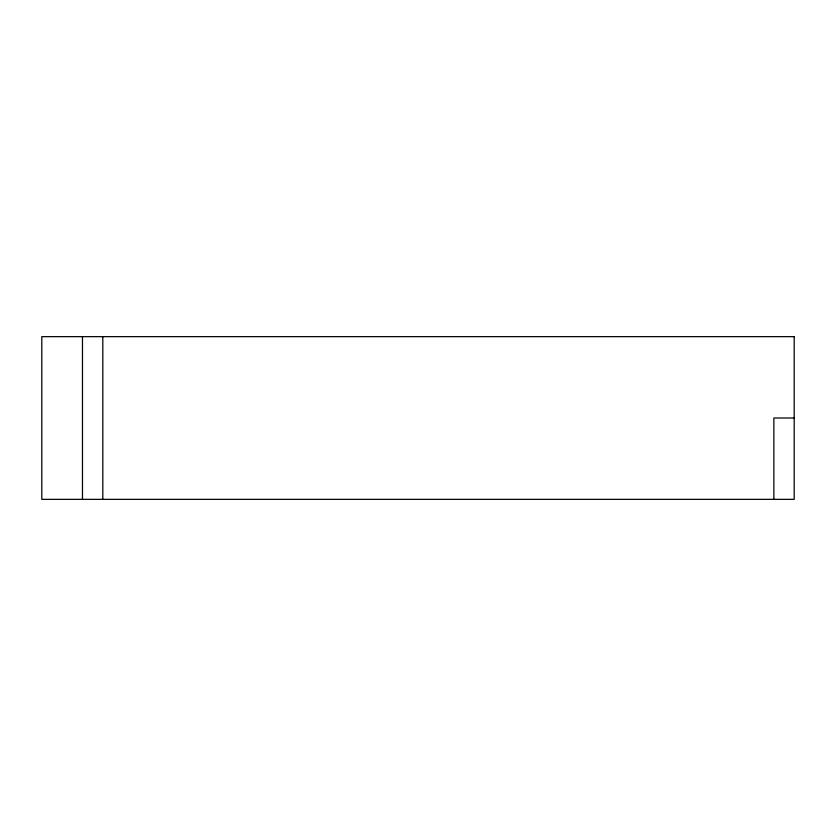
<?xml version="1.0" encoding="UTF-8"?>
<svg xmlns="http://www.w3.org/2000/svg" width="836" height="836" viewBox="0 0 836 836"><rect width="100%" height="100%" fill="white"/><g stroke="black" fill="none" stroke-linecap="round" stroke-linejoin="round"><path stroke-width="1.25" d="M794.2 418L773.864 418L773.864 499.343M102.807 336.657L102.807 499.343M82.471 336.657L82.471 499.343M794.2 336.657L41.8 336.657L41.8 499.343L794.2 499.343L794.2 336.657"/></g></svg>
